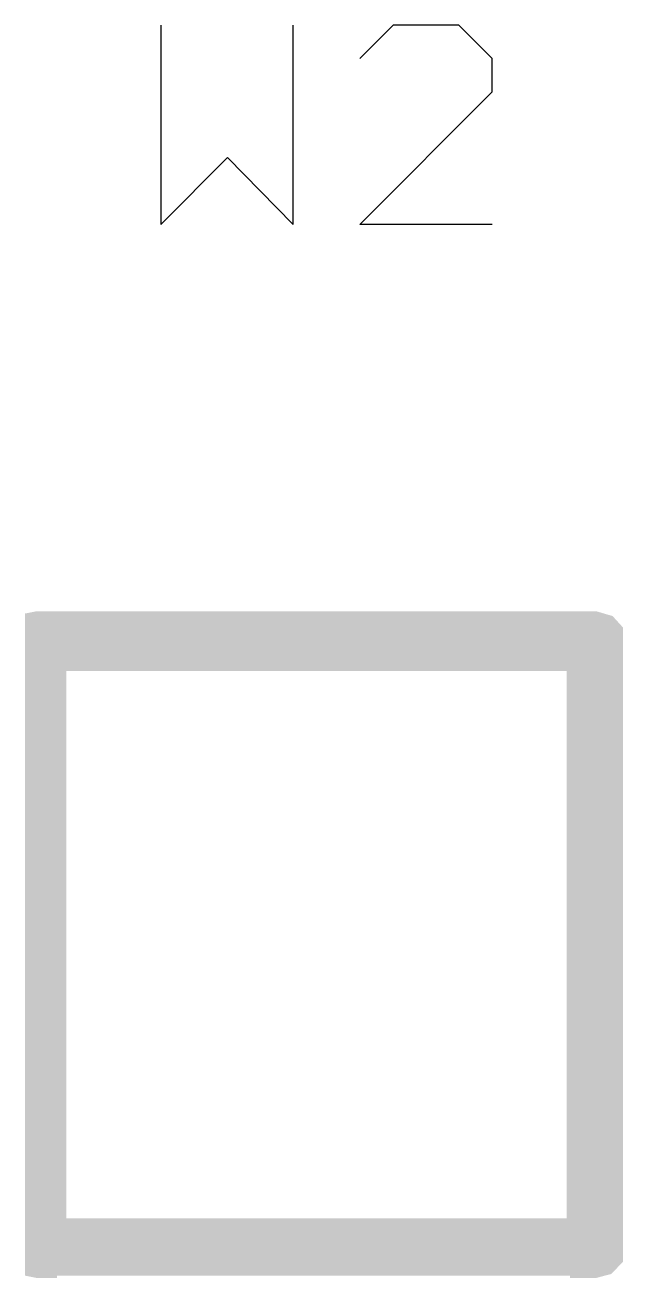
# Model space of a CAD drawing. Extents: x 0 to 3.48, y -0.08 to 2.34.
# Drawn here: x 2.2948 to 2.3539, y 1.6322 to 1.7561 of the extents above; entities that cross this region are included whole.
import ezdxf

# ---------------------------------------------------------------- set-up
doc = ezdxf.new("R2010")
doc.units = 0
doc.layers.add('GTO', color=7, linetype='Continuous')

msp = doc.modelspace()

# ---------------------------------------------------------------- linework, layer by layer
at = {"layer": 'GTO'}
for points in [[(2.3082, 1.7561), (2.3082, 1.7364), (2.3148, 1.743), (2.3213, 1.7364), (2.3213, 1.7561)], [(2.341, 1.7364), (2.3279, 1.7364), (2.341, 1.7495), (2.341, 1.7528), (2.3377, 1.7561), (2.3312, 1.7561), (2.3279, 1.7528)]]:
    msp.add_lwpolyline(points, dxfattribs=at)
for points in [[(2.29478, 1.69793), (2.2959, 1.69815), (2.35205, 1.69793), (2.3513, 1.69815)], [(2.29478, 1.69792), (2.29478, 1.69793), (2.35207, 1.69792), (2.35205, 1.69793)], [(2.29478, 1.69768), (2.29478, 1.69792), (2.3529, 1.69768), (2.35207, 1.69792)], [(2.29478, 1.69655), (2.29478, 1.69768), (2.35393, 1.69655), (2.3529, 1.69768)], [(2.29478, 1.69654), (2.29478, 1.69655), (2.35393, 1.69654), (2.35393, 1.69655)], [(2.29478, 1.69225), (2.29478, 1.69654), (2.35393, 1.69225), (2.35393, 1.69654)], [(2.29478, 1.69224), (2.29478, 1.69225), (2.29885, 1.69224), (2.29886, 1.69225)], [(2.29478, 1.69225), (2.29478, 1.69225), (2.29886, 1.69225), (2.34834, 1.69225)], [(2.29478, 1.63816), (2.29478, 1.69224), (2.29885, 1.63816), (2.29885, 1.69224)], [(2.34835, 1.69224), (2.34834, 1.69225), (2.35393, 1.69224), (2.35393, 1.69225)], [(2.34835, 1.63816), (2.34835, 1.69224), (2.35393, 1.63816), (2.35393, 1.69224)], [(2.29478, 1.63815), (2.29478, 1.63816), (2.29886, 1.63815), (2.29885, 1.63816)], [(2.29478, 1.63386), (2.29478, 1.63815), (2.35393, 1.63386), (2.35393, 1.63815)], [(2.34834, 1.63815), (2.34835, 1.63816), (2.35393, 1.63815), (2.35393, 1.63816)], [(2.29478, 1.63385), (2.29478, 1.63386), (2.35393, 1.63385), (2.35393, 1.63386)], [(2.29478, 1.63264), (2.29478, 1.63385), (2.35277, 1.63264), (2.35393, 1.63385)], [(2.29478, 1.63248), (2.29478, 1.63264), (2.35215, 1.63248), (2.35277, 1.63264)], [(2.29478, 1.63247), (2.29478, 1.63248), (2.29793, 1.63247), (2.29793, 1.63248)], [(2.29478, 1.63248), (2.29478, 1.63248), (2.35214, 1.63248), (2.35215, 1.63248)], [(2.2959, 1.63225), (2.29481, 1.63247), (2.29793, 1.63225), (2.29793, 1.63247)], [(2.34867, 1.63247), (2.29793, 1.63248), (2.35214, 1.63247), (2.35214, 1.63248)], [(2.34868, 1.63247), (2.34867, 1.63247), (2.35211, 1.63247), (2.35214, 1.63247)], [(2.34868, 1.63225), (2.34868, 1.63247), (2.3513, 1.63225), (2.35211, 1.63247)]]:
    msp.add_solid(points, dxfattribs=at)

doc.saveas('drawing.dxf')
